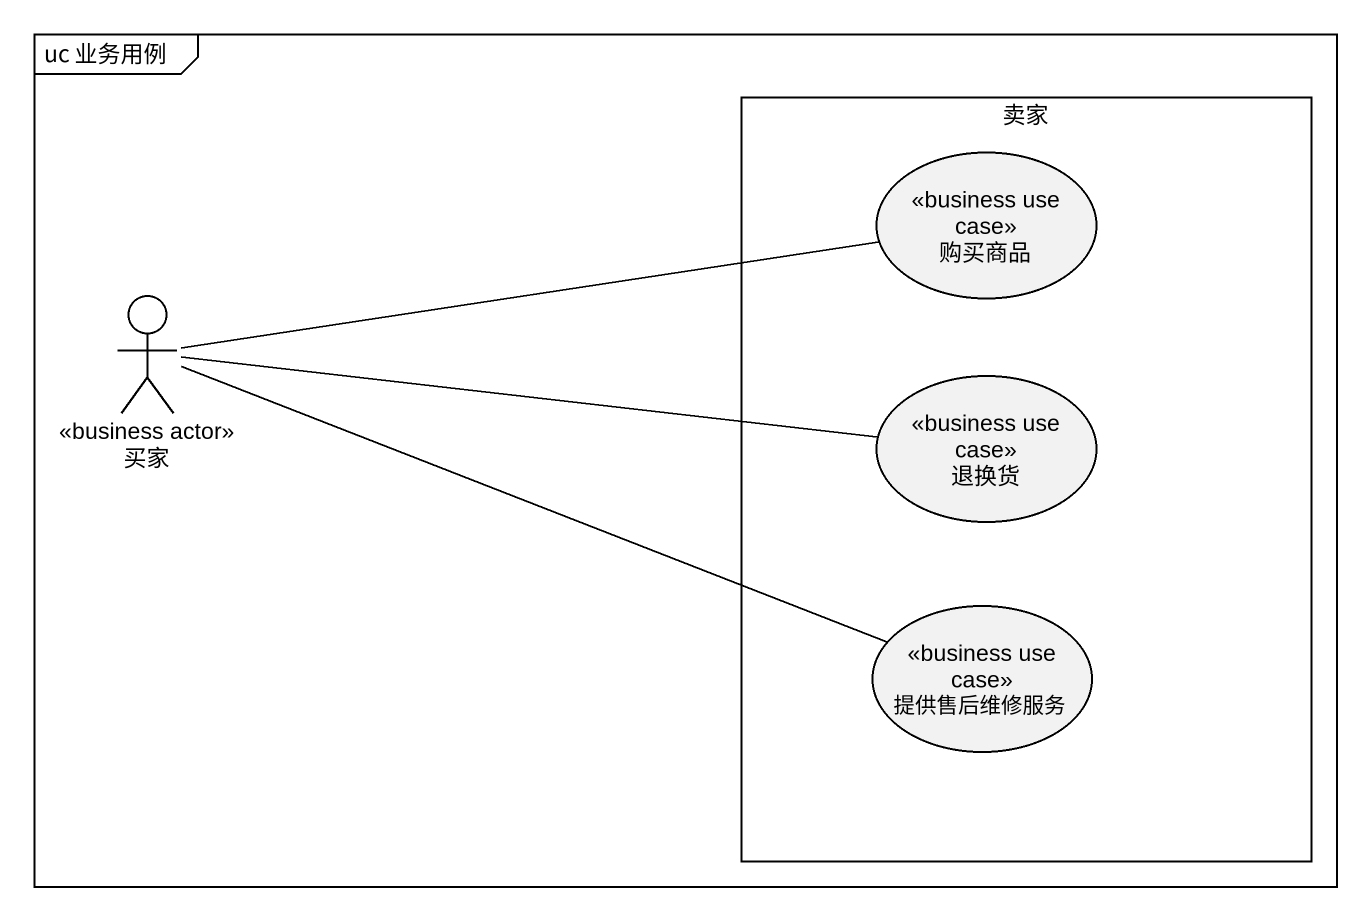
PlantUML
@startuml
mainframe uc 业务用例
rectangle 卖家 {
  usecase 购买商品 <<business use case>>
  usecase 退换货 <<business use case>>
  usecase 提供售后维修服务 <<business use case>>
}
actor 买家 <<business actor>>
买家 -right- 购买商品
买家 -right- 退换货
买家 -right- 提供售后维修服务
@enduml
